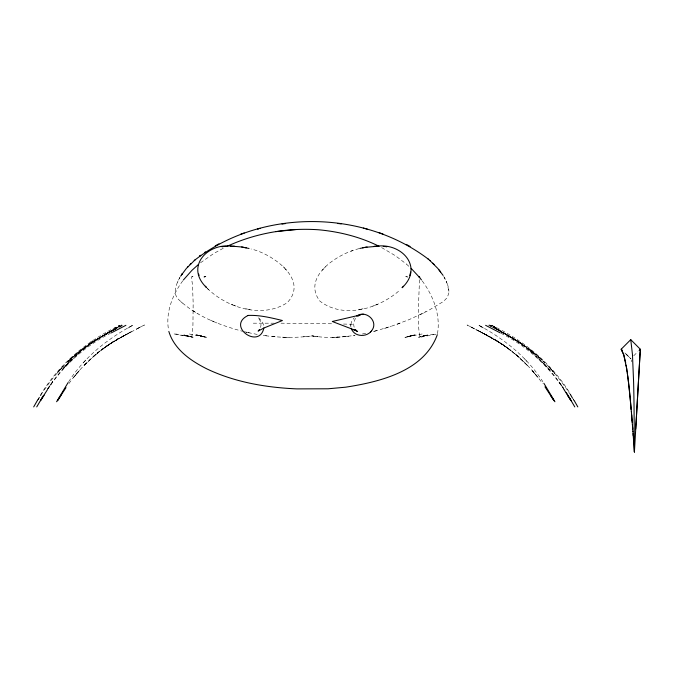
<?xml version="1.0" encoding="UTF-8"?>
<svg xmlns="http://www.w3.org/2000/svg" width="674" height="674" viewBox="0 0 674 674"><rect width="100%" height="100%" fill="white"/><g stroke="black" fill="none" stroke-linecap="round" stroke-linejoin="round"><path stroke-width="0.51" stroke-dasharray="3.37 2.53" d="M350.834 324.531L351.904 320.74L354.322 317.707M350.901 326.797L350.817 325.989M350.792 325.289L350.834 324.421M419.506 279.727L418.318 310.023L418.689 327.749L419.616 336.882L419.877 337.32L437.35 333.942M437.493 333.714C440.72 314.918 433.205 295.557 422.025 280.662M260.56 327.48C261.9 324.177 260.038 318.701 257.274 317.05M180.042 277.115C176.563 283.51 172.426 292.381 177.885 298.809C195.426 315.946 219.244 325.02 242.522 331.296M178.012 280.999L177.372 282.499M179.183 278.674L179.773 277.595M174.162 333.942L191.643 337.32L191.896 336.882L192.933 325.289L193.168 303.047L192.478 284.546L191.248 276.669M37.272 400.651C55.613 367.035 85.455 341.196 120.014 325.264L114.706 328.137L119.896 325.323M37.862 399.943C54.055 372.874 76.718 349.174 104.975 334.675L88.446 344.658L100.856 336.958C79.465 349.57 61.705 367.709 48.065 388.359M355.611 318.355C353.378 321.254 353.227 325.769 354.617 328.322M37.39 400.727L41.047 395.276M47.525 389.564C63.204 365.788 84.882 345.998 110.435 333.318M68.655 381.745C84.216 357.296 107.368 338.921 132.652 325.306L127.765 328.187L132.534 325.365M182.78 280.831C172.409 294.791 165.341 312.921 168.652 330.445M68.959 383.506C84.082 362.545 104.099 345.037 127.462 333.815L108.708 344.7L93.391 356.453L100.038 350.918M359.065 248.664C338.407 253.298 301.202 276.685 319.956 301.177C343.85 319.518 379.605 308.481 400.179 289.82M322.265 270.282L323.503 268.943M324.245 268.134L325.5 266.778M83.525 362.519L86.921 358.897M71.983 359.175L65.513 365.915L81.664 350.48L96.643 339.561L82.734 349.604L85.328 347.54L74.991 356.411M633.729 355.788L637.907 351.601M77.737 352.78L83.433 348.289L70.374 359.175L87.165 345.577L103.029 335.863L94.453 340.968M74.148 355.796L91.091 342.923M200.532 262.759L213.65 253.559L224.13 247.813M97.09 353.319L110.081 343.774L121.404 337.067L112.819 342.013M90.173 343.58L98.724 338.247L92.49 341.971L94.992 340.454M113.923 341.339L104.563 347.582L118.986 338.289L116.737 339.612L140.327 327.117L134.126 330.302M90.493 342.089L92.346 340.901M112.187 330.252L107.385 333.125L118.144 327.067L104.184 334.927L114.47 329.131L105.548 334.051L92.338 342.561L107.259 333.15L96.829 339.485L104.975 334.675M116.391 327.884L111.353 330.875L121.918 324.935L116.391 327.884L117.133 327.471M112.28 330.732L108.076 333.125L112.474 330.631M115.81 328.887L112.288 330.883L123.359 324.944L114.243 329.628M131.388 331.625L121.952 336.832L132.871 330.934M111.042 331.372L115.389 329.131L101.226 336.789L110.359 331.793L103.063 335.66L109.466 332.375M113.122 330.252L115.776 328.887M374.474 331.22L390.844 326.46L409.126 319.628L428.344 310.562L443.534 301.421L447.292 297.529L448.977 292.558L447.519 284.377L443.694 276.348M138.659 327.935L144.455 324.986L139.375 327.513M420.332 314.606L426.019 311.75M372.806 306.097L374.761 305.356M375.654 305.019L377.676 304.26M350.969 251.225L352.965 250.467M397.07 324.312L399.977 323.217M384.492 328.474L390.844 326.46M204.567 276.829L203.868 277.006L205.932 276.719M422.109 333.984L404.703 337.312M406.582 337.051L407.795 336.705M408.267 336.57L407.096 336.899L411.393 335.753L408.486 336.511M413.246 335.298L405.2 337.362L415.395 334.852M409.253 336.309L407.602 336.756L413.887 335.155M409.716 336.183L407.829 336.697L414.443 335.029L410.095 336.073M410.592 335.955L408.065 336.629L414.948 334.927M422.168 336.343L425.69 335.416M422.935 336.149L427.105 335.104L422.362 336.292L426.078 335.332M408.907 336.393L412.564 335.458M422.564 336.242L426.44 335.248M373.43 331.482L377.651 330.412M426.768 335.172L418.335 337.261M192.781 276.626L191.905 276.846L193.042 276.669M427.417 335.045L423.112 336.099L427.729 334.978M409.944 336.107L414.165 335.088M410.474 335.972L415.184 334.885M410.685 335.922L415.588 334.818M204.129 276.955L205.46 276.677L205.006 276.719M362.418 333.967L366.622 333.108M193.185 337.261L190.456 336.646M424.561 335.821L435.842 333.942M358.602 309.593L360.539 309.24M361.079 309.147L363.126 308.768M266.609 335.863L263.163 335.399C279.348 337.733 295.869 338.095 312.096 335.888C326.283 338.323 340.842 337.489 355.004 335.281M353.437 335.526L354.516 335.357M315.685 336.444L317.917 336.705L312.096 335.888L307.757 336.41M345.307 336.553L348.635 336.183M206.817 337.312L196.336 334.885L201.425 336.073L197.078 335.029M303.325 336.823L307.875 336.402M405.579 276.719L406.515 276.719M334.658 337.286L337.809 337.152M332.526 337.337L331.97 337.354L335.29 337.261M253.272 323.183L274.933 323.183M281.007 323.183L333.883 323.806M286.391 337.329L289.036 337.362M343.479 324.051L352.51 324.278M285.675 337.312L280.317 337.11M275.152 336.756L271.563 336.427M207.297 288.371C227.248 307.951 262.144 318.819 287.116 302.769C309.678 279.651 271.942 253.66 251.107 249.009M175.67 333.942L192.907 337.32L190.237 336.579M189.402 333.984L206.32 337.362L200.515 335.846M312.096 335.879L313.907 336.183M257.249 334.447L247.644 332.493M245.69 308.768L247.729 309.147M248.268 309.24L250.206 309.593M406.06 276.677L407.652 277.006L406.953 276.829M244.308 331.726L246.802 332.29M195.932 334.818L204.424 336.899L203.253 336.57M245.976 332.113L250.77 333.2M196.126 334.852L200.936 335.947M201.164 336.006L196.808 334.978L201.29 336.04M201.425 336.073L197.356 335.088L201.577 336.107M183.791 334.978L189.352 336.343L185.83 335.416M201.72 336.149L197.945 335.222L202.613 336.393M184.103 335.045L188.408 336.099M184.415 335.104L188.585 336.149M184.752 335.172L188.762 336.191M185.08 335.248L188.947 336.242M185.443 335.332L189.15 336.292M203.725 336.705L204.938 337.051M231.131 304.26L233.153 305.019M234.047 305.356L236.01 306.097M210.793 320.335L217.011 322.998M493.039 327.497L497.277 329.628M381.627 247.585L395.469 255.766L406.355 264.031M478.65 330.934L492.189 338.188L481.472 332.417L487.833 335.703L486.03 334.717C508.44 346.166 527.902 363.067 542.562 383.506M508.457 335.66L502.054 332.375L521.347 343.58L508.457 335.66L501.136 331.793L510.294 336.789L496.131 329.131L500.479 331.372M472.853 327.935L467.065 324.986L481.312 332.316M471.193 327.117L477.386 330.302M495.129 327.884L494.387 327.471L500.167 330.875L489.594 324.935L507.337 334.927L493.376 327.067M497.05 329.131L510.488 336.781L519.182 342.561L504.262 333.15L514.683 339.485M501.085 333.318C526.63 345.998 548.316 365.788 563.995 389.564M491.624 325.323L496.814 328.137L491.506 325.264C526.065 341.196 555.907 367.035 574.24 400.651M506.545 334.675L517.354 340.977L508.491 335.863C536.007 350.151 557.794 373.607 573.658 399.943M500.959 331.583L506.89 334.936L502.214 332.274M501.683 332.13L503.444 333.125L499.24 330.732M478.978 325.365L483.755 328.187L478.869 325.306C504.152 338.921 527.304 357.296 542.865 381.745M497.597 341.339L490.116 337.067L504.287 345.627L518.129 356.453L508.095 348.34L497.597 341.339L506.958 347.582L500.293 342.965L484.058 333.815L498.701 342.013M192.798 310.672L198.072 313.865M512.712 338.137C533.159 350.766 550.254 368.349 563.456 388.359M258.521 317.783L262.498 321.894L263.871 326.267M537.372 355.796L528.087 348.289L541.146 359.175L528.087 348.289L512.796 338.247L523.075 344.658L520.429 342.923L533.774 352.78M533.109 353.277L522.342 344.65L510.665 336.958L524.802 346.487L522.342 344.65L532.586 352.78L529.857 350.48L546.007 365.915L539.537 359.175M180.927 301.75L182.41 303.073M406.346 264.039L409.767 267.123M624.908 352.94L630.99 358.897L625.371 353.395M625.935 353.96L628.589 356.563M524.599 358.897L527.995 362.519M283.307 266.778L284.563 268.134M285.304 268.943L286.543 270.282M207.314 288.388L208.637 289.82M570.474 395.276L574.13 400.727M444.259 277.317L445.362 279.322M446.854 282.583L446.222 281.117M448.185 286.677L447.671 284.849M631.445 359.891L631.858 361.828M448.926 291.345L448.707 289.247M350.792 325.205L350.817 326.048M49.556 386.202L46.936 390.01L52.698 381.653L49.556 386.202M76.718 373.666L73.264 377.819L79.97 369.849L76.718 373.666M60.053 369.799L56.608 373.674L63.356 366.142L60.07 369.74M65.37 366.134L62.101 369.74L68.622 362.578L65.37 366.134M86.87 362.629L83.34 366.184L96.483 353.816L86.87 362.629M69.986 359.579L66.819 362.587L73.399 356.411L69.986 359.579M103.425 348.34L100.611 350.531L110.081 343.774L103.425 348.34M111.227 342.965L108.708 344.7L117.748 339.081L111.227 342.965M109.306 332.274L104.622 334.936L110.561 331.583L109.306 332.274M418.925 337.244L421.284 336.579L418.925 337.244M343.63 336.705L342.822 336.798L346.183 336.461L343.63 336.705M339.595 337.034L337.11 337.185L340.362 336.992L339.595 337.034M493.2 327.471L488.161 324.944L493.941 327.893L493.2 327.471M480.132 331.625L475.246 329.182L489.568 336.832L480.132 331.625M496.325 340.496L493.772 339.081L502.812 344.7L496.325 340.496M504.287 345.627L501.439 343.774L510.909 350.531L504.287 345.627M518.373 356.748L515.029 353.816L528.18 366.184L518.373 356.748M541.534 359.579L538.122 356.411L544.702 362.587L541.534 359.579M546.151 366.134L542.89 362.578L549.411 369.74L546.151 366.134M551.467 369.799L548.164 366.142L554.904 373.674L551.45 369.74M534.802 373.666L531.55 369.849L538.256 377.819L534.802 373.666M561.964 386.202L558.813 381.653L564.534 389.943L561.964 386.202"/><path stroke-width="1.01" d="M640.241 350.497L640.3 349.216L630.746 339.654L621.184 349.216L623.854 355.333L626.449 367.616M640.182 351.617L634.403 452.069L633.08 433.534M635.725 428.993L640.3 349.216L639.104 350.404M248.268 315.398C225.773 325.93 259.397 350.042 263.854 327.977M402.176 287.655C423.904 267.233 401.873 242.724 376.783 246.195M409.775 275.455L410.651 272.052M437.325 334.692C424.089 371.248 380.043 381.804 345.695 387.188L328.086 388.788L296.931 388.89C266.129 387.567 234.94 382.268 206.926 368.922C190.919 360.91 174.212 349.452 168.837 331.431M56.582 401.755L68.15 382.503M36.741 406.911L43.102 396.034M33.7 406.911L37.272 400.651M371.517 330.892C379.218 321.506 365.881 309.459 356.672 316.039M180.59 276.205L186.454 268.328L195.325 259.616M60.972 395.318L57.45 400.769L66.001 387.626M181.904 274.208L181.491 274.832L182.224 273.728M44.046 395.276L40.406 400.727L47.525 389.564M259.195 330.125L259.524 329.645L258.108 331.086L264.056 327.952L282.423 320.521C271.293 317.825 259.507 314.884 248.083 315.449M183.362 280.005L191.888 270.384L198.341 264.553M351.786 329.611C355.046 336.621 365.569 337.211 370.624 331.911M370.439 332.13L371.694 330.681M402.159 287.672L403.473 286.239M187.726 266.946L188.189 266.474M190.026 264.503L191.045 263.517L190.531 264.014M194.213 260.568C259.768 208.814 362.283 208.738 428.512 259.305M200.186 255.682L199.58 256.162L200.768 255.235M204.778 252.371L205.536 251.865M218.983 243.794L215.217 245.858M357.81 316.19L360.261 314.977L332.265 321.49L355.619 330.437L353.286 329.418L354.305 329.864M125.895 325.315L111.218 332.905M226.632 246.541C255.109 233.263 287.099 227.61 318.406 229.767L318.448 229.767C339.401 231.654 360.186 236.886 379.066 246.288M244.232 232.968L240.5 234.291M258.85 228.612L257.569 228.958L260.097 228.292M359.756 248.487L364.634 247.442M365.139 247.358L378.459 246.162M362.553 247.821L367.111 246.987M232.024 246.195C206.935 242.724 184.903 267.233 206.632 287.655M418.478 276.669L419.616 276.846L418.739 276.626M285.582 223.566L282.002 224.038M275.809 231.645L296.231 229.497M224.332 246.532L225.563 246.389M222.049 246.81L223.111 246.684M363.606 314.261L361.727 314.387M374.171 246.254L375.999 246.221M232.808 246.221L241.696 246.987L249.051 248.487M230.348 246.162L234.636 246.254M383.245 246.389L384.483 246.532M385.697 246.684L386.758 246.81M337.64 223.448L341.179 223.903M244.173 247.442L246.254 247.821M241.696 246.987L243.668 247.358M367.237 229.101L363.328 228.098M378.965 232.623L383.034 234.055M354.532 329.965L357.582 331.591L355.392 329.637M500.293 332.905L485.625 325.315M406.346 244.426L410.121 246.499M429.616 260.265L437.847 268.454L443.088 275.405M427.939 258.816L430.155 260.728M432.75 263.138L434.275 264.621M622.38 350.404L621.184 349.216L623.585 354.035L625.75 363.075M411.132 268.362L419.725 277.637M205.334 286.239L206.648 287.672M438.976 269.794L440.636 271.908M419.725 277.637L421.452 279.904M544.954 386.809L554.062 400.769L550.548 395.318M563.995 389.564L571.114 400.727L567.474 395.276M543.876 383.262L554.938 401.755M566.211 392.529L568.418 396.034M568.898 396.834L574.779 406.911M574.24 400.651L577.82 406.911M351.23 328.221L351.508 328.988M351.483 328.929L351.82 329.696M198.678 274.074L199.032 275.455M630.746 339.654L632.448 354.389L633.594 381.838A96.39 2.199 -90 0 1 634.04 406.178L634.403 452.069L634.31 440.653M626.003 364.996L626.23 366.285M626.424 366.926L626.887 370.397M626.651 368.29L627.098 371.837M627.081 371.147L627.528 374.845M627.292 372.638L628.547 382.967M627.713 375.721L628.53 382.335M630.999 407.568L631.184 409.64M631.176 409.32L631.361 411.73M631.353 411.435L631.707 415.968M631.707 415.715L632.229 422.455M631.53 413.566L632.06 420.273M632.052 420.079L632.397 424.654M632.566 426.743L632.911 431.343M632.397 424.502L632.743 429.102M632.911 431.25L633.248 435.876M628.556 383.371A96.938 4.373 86.6 0 1 630.999 407.938M628.53 382.082A99.263 4.524 86.7 0 1 631.176 409.11"/></g></svg>
